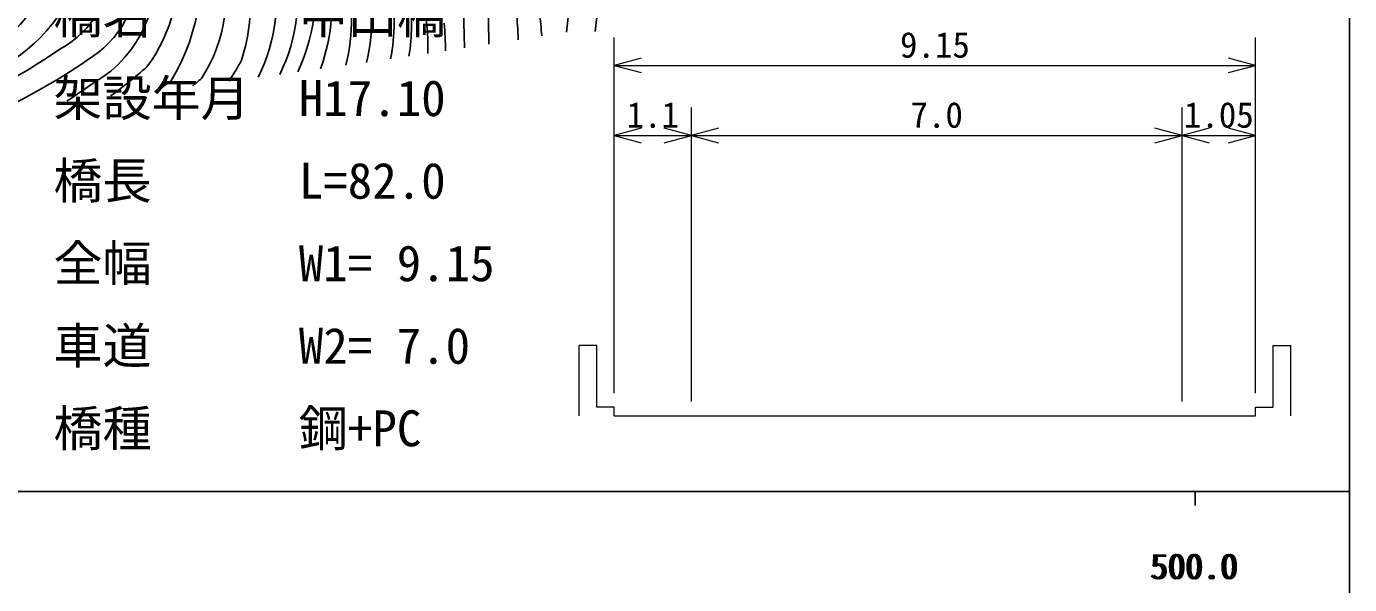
# Model space of a CAD drawing. Units: millimetres, scale not verified, with parts at other scales. Extents: x -376287428 to 680000, y -977092340 to 380000.
# Drawn here: x 484624 to 579000, y 198357 to 238188 of the extents above; entities that cross this region are included whole.
import ezdxf
from ezdxf.enums import TextEntityAlignment as Align

# ---------------------------------------------------------------- set-up
doc = ezdxf.new("R2010")
doc.units = ezdxf.units.MM
doc.header["$LTSCALE"] = 1000
for name, color, linetype, lineweight in [('M-BGD', 7, 'Continuous', 25), ('M-STR-HTXT', 7, 'Continuous', 13), ('M-TTL-BAND', 7, 'Continuous', 25)]:
    doc.layers.add(name, color=color, linetype=linetype, lineweight=lineweight)
doc.styles.add('ＭＳ ゴシック', font='')
doc.styles.get('ＭＳ ゴシック').set_extended_font_data('MS Gothic')

msp = doc.modelspace()

# ---------------------------------------------------------------- linework, layer by layer
at = {"layer": 'M-BGD'}
for p, q in [((515698, 243035), (515869, 236654)), ((517511, 243175), (517597, 236917))]:
    msp.add_line(p, q, dxfattribs=at)
for centre, radius, start, end in [((541866, 241216), 28838, 159.15348, 186.29409), ((543708, 236018), 18609, 133.83596, 174.39603), ((482805, 241783), 14241, 328.23261, 17.6935), ((594705, 230312), 71942, 168.57778, 174.03371), ((475969, 245939), 11183, 299.25176, 347.37348), ((485142, 241702), 8659, 299.78567, 14.53446), ((485449, 241910), 7039, 307.51853, 13.68058), ((484562, 241811), 10828, 323.08124, 10.47399), ((488010, 240387), 10852, 326.97695, 17.18015), ((491301, 240753), 13953, 335.40457, 14.22114), ((472584, 247883), 13537, 271.90679, 340.86106), ((483864, 242540), 6742, 297.84449, 4.50602), ((490076, 240124), 12384, 333.32057, 14.22738), ((492077, 240084), 11873, 333.41556, 14.30016), ((492607, 239880), 13821, 340.06333, 11.30591), ((477227, 245666), 11785, 293.96206, 343.17231), ((495928, 238761), 13323, 346.3931, 14.05645), ((488496, 239613), 12092, 341.53876, 7.40409), ((495865, 238638), 14992, 349.37847, 9.11353), ((484358, 236034), 35366, 1.95961, 8.50614), ((496315, 238469), 15778, 351.23407, 7.05221), ((494849, 238579), 12956, 345.88844, 1.14455), ((489294, 235214), 32166, 4.08724, 7.07049), ((497527, 236728), 15731, 358.30351, 4.83915), ((492822, 236364), 21694, 0.22682, 5.42637), ((465085, 267882), 38220, 289.2572, 305.01119), ((463434, 272968), 45104, 295.84858, 305.6717), ((473291, 257619), 29916, 305.41933, 311.76925), ((489955, 240884), 11234, 324.0512, 333.00261), ((471729, 258219), 29856, 301.90355, 306.3958), ((464844, 274940), 50566, 305.26524, 306.48697), ((472697, 263473), 37907, 308.86924, 310.09026)]:
    msp.add_arc(centre, radius, start, end, dxfattribs=at)
at = {"layer": 'M-STR-HTXT'}
for p, q in [((526552, 212010), (526552, 237410)), ((572302, 212010), (572302, 237410)), ((528483, 235927), (526552, 235410)), ((526552, 235410), (572302, 235410)), ((526552, 235410), (528483, 234892)), ((572302, 235410), (570370, 235927)), ((570370, 234892), (572302, 235410)), ((532052, 211410), (532052, 232410)), ((532052, 211410), (532052, 232410)), ((567052, 211410), (567052, 232410)), ((528483, 230927), (526552, 230410)), ((526552, 230410), (532052, 230410)), ((526552, 230410), (528483, 229892)), ((532052, 230410), (530120, 230927)), ((530120, 229892), (532052, 230410)), ((533983, 230927), (532052, 230410)), ((532052, 230410), (567052, 230410)), ((532052, 230410), (533983, 229892)), ((567052, 230410), (565120, 230927)), ((565120, 229892), (567052, 230410)), ((568983, 230927), (567052, 230410)), ((567052, 230410), (572302, 230410)), ((567052, 230410), (568983, 229892)), ((572302, 230410), (570370, 230927)), ((570370, 229892), (572302, 230410)), ((525302, 215410), (524052, 215410)), ((524052, 210410), (524052, 215410)), ((525302, 211010), (525302, 215410)), ((573552, 211010), (573552, 215410)), ((573552, 215410), (574802, 215410)), ((574802, 210410), (574802, 215410)), ((526552, 211010), (525302, 211010)), ((526552, 210410), (526552, 211010)), ((572302, 210410), (572302, 211010)), ((572302, 211010), (573552, 211010)), ((526552, 210410), (572302, 210410))]:
    msp.add_line(p, q, dxfattribs=at)
at = {"layer": 'M-TTL-BAND'}
for p, q in [((579000, 20000), (579000, 370000)), ((40000, 205000), (579000, 205000)), ((568000, 205000), (568000, 204000))]:
    msp.add_line(p, q, dxfattribs=at)

# ---------------------------------------------------------------- texts
at = {"layer": 'M-STR-HTXT', "style": 'ＭＳ ゴシック'}
for s, p in [('橋名\u3000\u3000\u3000中山橋', (486552, 236910)), ('架設年月\u3000H17.10', (486552, 231019)), ('橋長\u3000\u3000\u3000L=82.0', (486552, 225127)), ('全幅\u3000\u3000\u3000W1= 9.15', (486552, 219236)), ('車道\u3000\u3000\u3000W2= 7.0', (486552, 213345)), ('橋種\u3000\u3000\u3000鋼+PC', (486552, 207454))]:
    msp.add_text(s, height=2566, dxfattribs=at).set_placement(p, align=Align.BOTTOM_LEFT)
for s, p in [('9.15', (549427, 235410)), ('1.1', (529302, 230410)), ('7.0', (549552, 230410)), ('1.05', (569677, 230410))]:
    msp.add_text(s, height=1833, dxfattribs=at).set_placement(p, align=Align.BOTTOM_CENTER)
at = {"layer": 'M-TTL-BAND', "style": 'ＭＳ ゴシック'}
for p in [(567844, 198195), (568000, 198195)]:
    msp.add_text('500.0', height=1833, dxfattribs=at).set_placement(p, align=Align.BOTTOM_CENTER)

doc.saveas('drawing.dxf')
